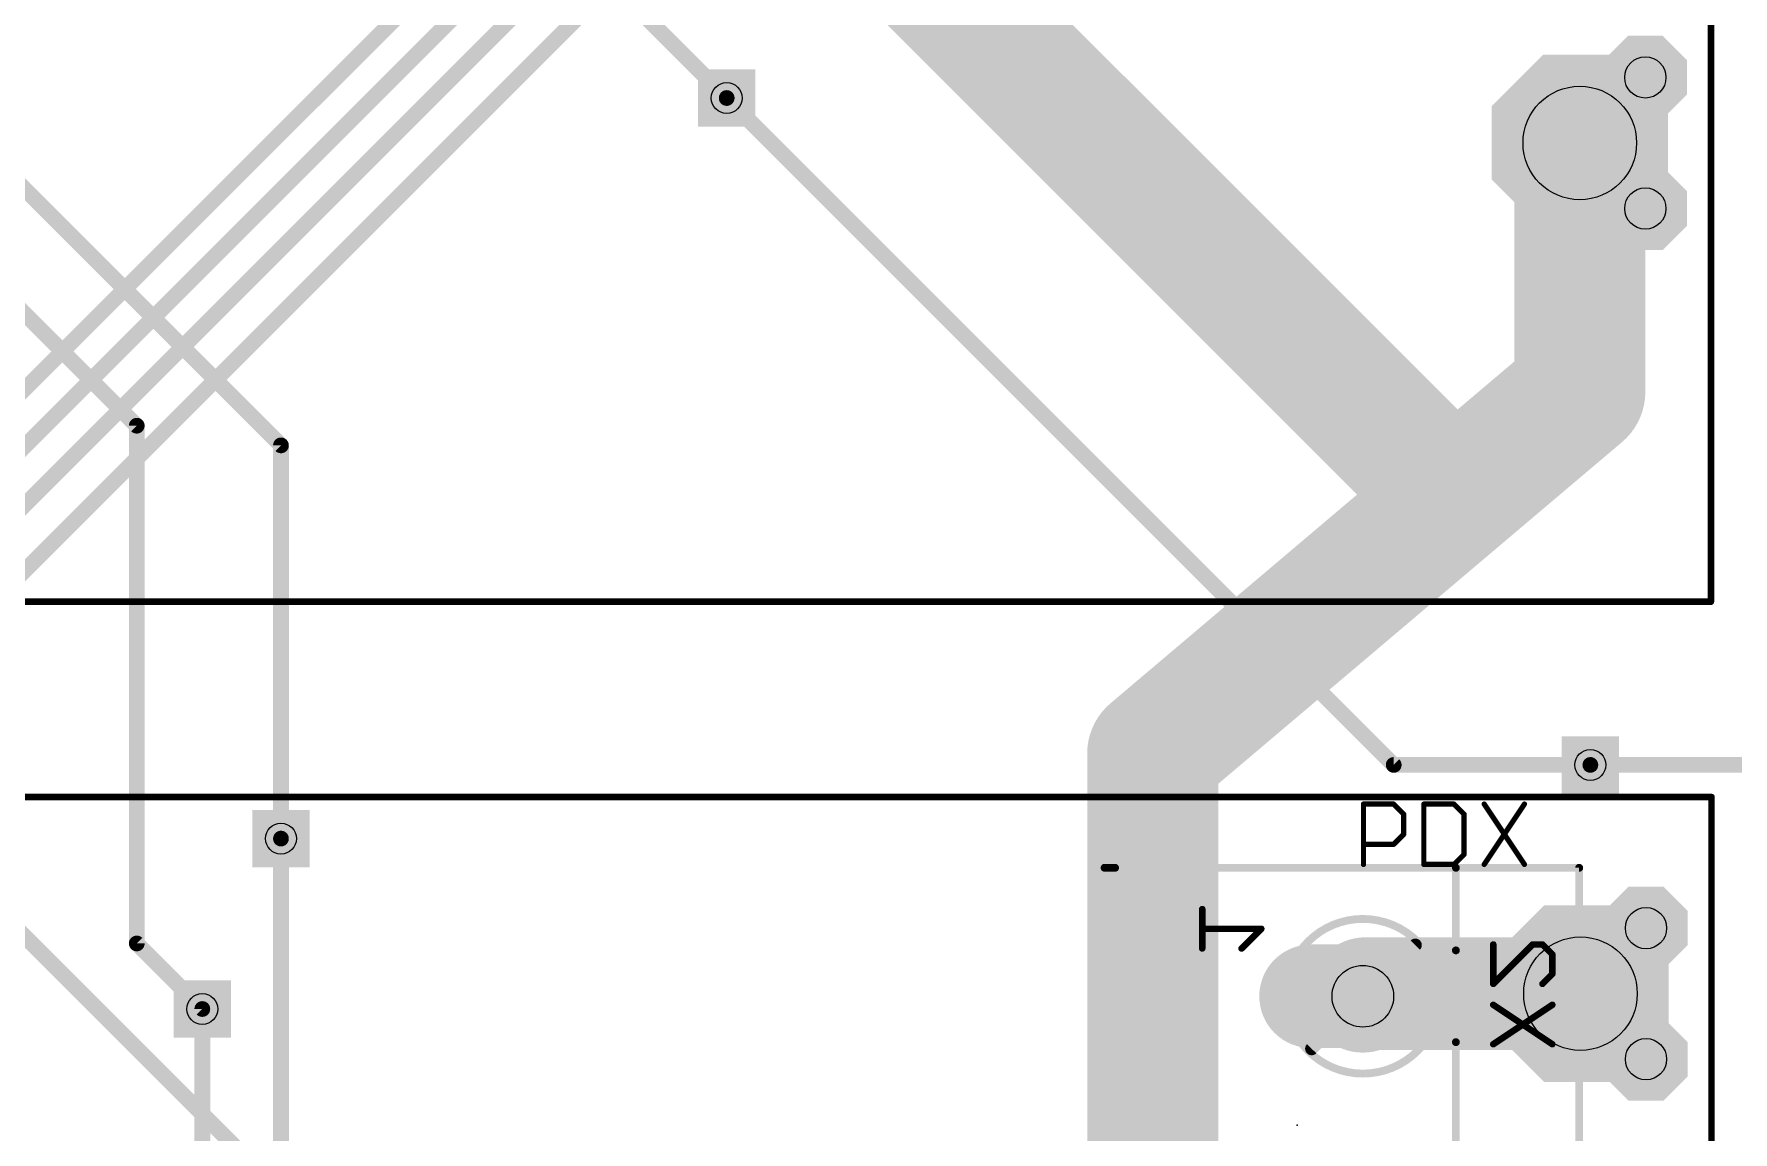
# Model space of a CAD drawing. Extents: x 4 to 288, y -28 to 191.
# Drawn here: x 170.09 to 203.01, y 92.36 to 113.64 of the extents above; entities that cross this region are included whole.
import ezdxf

# ---------------------------------------------------------------- set-up
doc = ezdxf.new("R2010")
doc.units = 0
doc.header["$MEASUREMENT"] = 0
doc.layers.get('0').update_dxf_attribs({"linetype": 'CONTINUOUS'})
for name, color, linetype in [('1', 22, 'CONTINUOUS'), ('16', 175, 'CONTINUOUS'), ('17', 82, 'CONTINUOUS'), ('18', 82, 'CONTINUOUS'), ('20', 7, 'CONTINUOUS'), ('21', 2, 'CONTINUOUS'), ('22', 3, 'CONTINUOUS'), ('24', 7, 'CONTINUOUS'), ('25', 2, 'CONTINUOUS'), ('26', 3, 'CONTINUOUS'), ('29', 253, 'CONTINUOUS'), ('30', 253, 'CONTINUOUS'), ('44', 253, 'CONTINUOUS'), ('52', 253, 'CONTINUOUS')]:
    doc.layers.add(name, color=color, linetype=linetype)

# ---------------------------------------------------------------- blocks, each defined once
blk = doc.blocks.new('OCTAGONP')
at = {"const_width": 0.5}
blk.add_lwpolyline([(-0.25, -0.1036), (-0.25, 0.1036), (-0.1036, 0.25), (0.1036, 0.25), (0.25, 0.1036), (0.25, -0.1036), (0.1036, -0.25), (-0.1036, -0.25), (-0.25, -0.1036), (-0.25, 0.1036)], dxfattribs=at)
blk = doc.blocks.new('LONGP100')
at = {"const_width": 1}
blk.add_lwpolyline([(-0.5, 0), (0.5, 0)], dxfattribs=at)
at = {"const_width": 0.5}
for points in [[(-0.5, 0.25, 1), (-0.5, -0.25)], [(0.5, -0.25, 1), (0.5, 0.25)]]:
    blk.add_lwpolyline(points, format="xyb", dxfattribs=at)
blk = doc.blocks.new('SQUAREV')
blk.add_solid([(-0.5, -0.5), (0.5, -0.5), (-0.5, 0.5), (0.5, 0.5)])

msp = doc.modelspace()

# ---------------------------------------------------------------- linework, layer by layer
at = {"layer": '1'}
for points, const_width in [([(163.1733, 139.065), (197.6044, 104.6339)], 2.54), ([(183.515, 112.395), (169.545, 126.365)], 0.3048), ([(149.333, 116.732), (176.53, 89.535)], 0.3048), ([(166.497, 114.046), (174.879, 105.664)], 0.3048), ([(200.044, 111.5238), (200.044, 106.699)], 2.54), ([(166.497, 111.633), (172.085, 106.045)], 0.3048), ([(200.044, 106.699), (197.6044, 104.6339)], 2.54), ([(172.085, 106.045), (172.085, 96.012)], 0.3048), ([(174.879, 105.664), (174.879, 98.044)], 0.3048), ([(197.6044, 104.6339), (191.77, 99.695)], 2.54), ([(191.77, 81.915), (191.77, 99.695)], 2.54), ([(218.4972, 99.4715), (200.2485, 99.4715)], 0.3048), ([(172.085, 96.012), (173.355, 94.742)], 0.3048)]:
    msp.add_lwpolyline(points, dxfattribs=dict(at, const_width=const_width))
for points, const_width in [([(200.679, 111.5238, 1), (199.4091, 111.5238)], 1.27), ([(183.4611, 112.3411, 1), (183.5689, 112.4489)], 0.1524), ([(200.4543, 106.2144, 1), (199.6338, 107.1837)], 1.27), ([(199.4091, 106.699, 1), (200.679, 106.699)], 1.27), ([(172.1612, 106.045, 1), (172.0088, 106.045)], 0.1524), ([(172.0311, 105.9911, 1), (172.1389, 106.0989)], 0.1524), ([(174.9552, 105.664, 1), (174.8028, 105.664)], 0.1524), ([(174.8251, 105.6101, 1), (174.9329, 105.7179)], 0.1524), ([(197.1942, 105.1186, 1), (198.0147, 104.1492)], 1.27), ([(197.1554, 104.1849, 1), (198.0535, 105.0829)], 1.27), ([(198.0147, 104.1492, 1), (197.1942, 105.1186)], 1.27), ([(192.405, 99.695, 1), (191.135, 99.695)], 1.27), ([(191.3597, 100.1797, 1), (192.1803, 99.2103)], 1.27), ([(200.2485, 99.5477, 1), (200.2485, 99.3953)], 0.1524), ([(174.8028, 98.044, 1), (174.9552, 98.044)], 0.1524), ([(172.1389, 96.0659, 1), (172.0311, 95.9581)], 0.1524), ([(172.0088, 96.012, 1), (172.1612, 96.012)], 0.1524), ([(173.3011, 94.6881, 1), (173.4089, 94.7959)], 0.1524)]:
    msp.add_lwpolyline(points, format="xyb", dxfattribs=dict(at, const_width=const_width))
at = {"layer": '16'}
for points, const_width in [([(167.64, 103.3733), (207.1417, 142.875)], 0.3048), ([(200.2386, 134.8336), (168.275, 102.87)], 0.3048), ([(185.0801, 121.92), (167.005, 103.8449)], 0.3048), ([(180.721, 114.046), (168.91, 102.235)], 0.3048), ([(196.4385, 99.4715), (183.515, 112.395)], 0.3048), ([(200.2485, 99.4715), (196.4385, 99.4715)], 0.3048), ([(174.879, 98.044), (174.879, 88.773)], 0.3048), ([(195.8905, 95.0392), (195.8404, 94.989)], 2.1844), ([(200.0568, 95.0392), (195.8905, 95.0392)], 2.1844), ([(173.355, 94.742), (173.355, 90.551)], 0.3048)]:
    msp.add_lwpolyline(points, dxfattribs=dict(at, const_width=const_width))
for points, const_width in [([(183.5689, 112.4489, 1), (183.4611, 112.3411)], 0.1524), ([(196.4385, 99.5477, 1), (196.4385, 99.3953)], 0.1524), ([(196.3846, 99.4176, 1), (196.4924, 99.5254)], 0.1524), ([(200.2485, 99.3953, 1), (200.2485, 99.5477)], 0.1524), ([(174.9552, 98.044, 1), (174.8028, 98.044)], 0.1524), ([(195.8905, 95.5853, 1), (195.8905, 94.4931)], 1.0922), ([(196.2767, 94.653, 1), (195.5044, 95.4253)], 1.0922), ([(200.0568, 94.4931, 1), (200.0568, 95.5853)], 1.0922), ([(195.4542, 95.3752, 1), (196.2265, 94.6029)], 1.0922), ([(173.4312, 94.742, 1), (173.2788, 94.742)], 0.1524)]:
    msp.add_lwpolyline(points, format="xyb", dxfattribs=dict(at, const_width=const_width))
at = {"layer": '20', "const_width": 0.0254}
msp.add_lwpolyline([(71.1264, 186.0347, 2.9429), (202.1142, 186.0347)], format="xyb", dxfattribs=at)
at = {"layer": '21', "const_width": 0.127}
for points in [[(202.5841, 102.6338), (202.5841, 130.5738)], [(164.484, 102.6338), (202.5841, 102.6338)], [(202.5968, 98.8492), (164.4968, 98.8492)], [(202.5968, 70.9092), (202.5968, 98.8492)]]:
    msp.add_lwpolyline(points, dxfattribs=at)
at = {"layer": '21', "const_width": 0.0635}
for points in [[(202.5523, 102.6338, 1), (202.6158, 102.6338)], [(202.5841, 102.602, 1), (202.5841, 102.6655)], [(202.6285, 98.8492, 1), (202.565, 98.8492)], [(202.5968, 98.8174, 1), (202.5968, 98.8809)]]:
    msp.add_lwpolyline(points, format="xyb", dxfattribs=at)
at = {"layer": '22'}
for points, const_width in [([(190.8364, 87.496), (190.8364, 97.478)], 0.1524), ([(191.0394, 97.478), (190.8364, 97.478)], 0.1524), ([(197.6433, 97.478), (191.0394, 97.478)], 0.1524), ([(191.0394, 97.478), (191.0394, 87.496)], 0.1524), ([(200.0314, 97.478), (197.6433, 97.478)], 0.1524), ([(197.6433, 97.478), (197.6433, 95.878)], 0.1524), ([(200.0314, 97.478), (200.0314, 87.496)], 0.1524), ([(192.7289, 95.9151), (192.7289, 96.6778)], 0.127), ([(193.8728, 96.2965), (192.7289, 96.2965)], 0.127), ([(193.4915, 95.9151), (193.8728, 96.2965)], 0.127), ([(197.6433, 94.1), (197.6433, 90.874)], 0.1524)]:
    msp.add_lwpolyline(points, dxfattribs=dict(at, const_width=const_width))
for points, const_width in [([(190.8364, 97.5161, 1), (190.8364, 97.4399)], 0.0762), ([(190.8744, 97.478, 1), (190.7983, 97.478)], 0.0762), ([(191.0394, 97.5161, 1), (191.0394, 97.4399)], 0.0762), ([(191.0774, 97.478, 1), (191.0013, 97.478)], 0.0762), ([(191.0394, 97.4399, 1), (191.0394, 97.5161)], 0.0762), ([(197.6433, 97.5161, 1), (197.6433, 97.4399)], 0.0762), ([(197.6814, 97.478, 1), (197.6053, 97.478)], 0.0762), ([(197.6433, 97.4399, 1), (197.6433, 97.5161)], 0.0762), ([(200.0694, 97.478, 1), (199.9933, 97.478)], 0.0762), ([(200.0314, 97.4399, 1), (200.0314, 97.5161)], 0.0762), ([(192.7606, 96.6778, 1), (192.6971, 96.6778)], 0.0635), ([(192.7289, 96.3282, 1), (192.7289, 96.2647)], 0.0635), ([(193.8953, 96.274, 1), (193.8504, 96.3189)], 0.0635), ([(193.8728, 96.2647, 1), (193.8728, 96.3282)], 0.0635), ([(192.6971, 95.9151, 1), (192.7606, 95.9151)], 0.0635), ([(193.469, 95.9376, 1), (193.514, 95.8927)], 0.0635), ([(197.6053, 95.878, 1), (197.6814, 95.878)], 0.0762), ([(192.3606, 94.481, 1), (192.3606, 95.497, 1), (192.3606, 94.481)], 0.1524), ([(197.6814, 94.1, 1), (197.6053, 94.1)], 0.0762)]:
    msp.add_lwpolyline(points, format="xyb", dxfattribs=dict(at, const_width=const_width))
at = {"layer": '24'}
msp.add_point((194.5704, 92.489), dxfattribs=at)
at = {"layer": '25', "const_width": 0.1016}
for points in [[(195.853, 97.5436), (195.853, 98.713)], [(195.853, 98.713), (196.4377, 98.713)], [(196.4377, 98.713), (196.6326, 98.5181)], [(197.0224, 98.713), (197.0224, 97.5436)], [(197.6071, 98.713), (197.0224, 98.713)], [(197.802, 98.5181), (197.6071, 98.713)], [(198.1918, 98.713), (198.9714, 97.5436)], [(198.9714, 98.713), (198.1918, 97.5436)], [(196.6326, 98.5181), (196.6326, 98.1283)], [(197.802, 97.7385), (197.802, 98.5181)], [(196.6326, 98.1283), (196.4377, 97.9334)], [(196.4377, 97.9334), (195.853, 97.9334)], [(197.6071, 97.5436), (197.802, 97.7385)], [(197.0224, 97.5436), (197.6071, 97.5436)]]:
    msp.add_lwpolyline(points, dxfattribs=at)
at = {"layer": '25', "const_width": 0.0508}
for points in [[(195.853, 98.7384, 1), (195.853, 98.6876)], [(195.8784, 98.713, 1), (195.8277, 98.713)], [(196.4557, 98.731, 1), (196.4198, 98.6951)], [(196.4377, 98.6876, 1), (196.4377, 98.7384)], [(197.0478, 98.713, 1), (196.997, 98.713)], [(197.0224, 98.7384, 1), (197.0224, 98.6876)], [(197.6251, 98.731, 1), (197.5892, 98.6951)], [(197.6071, 98.6876, 1), (197.6071, 98.7384)], [(198.213, 98.7271, 1), (198.1707, 98.6989)], [(198.9926, 98.6989, 1), (198.9503, 98.7271)], [(196.658, 98.5181, 1), (196.6072, 98.5181)], [(196.6147, 98.5002, 1), (196.6506, 98.5361)], [(197.8274, 98.5181, 1), (197.7766, 98.5181)], [(197.7841, 98.5002, 1), (197.82, 98.5361)], [(196.6072, 98.1283, 1), (196.658, 98.1283)], [(196.6506, 98.1104, 1), (196.6147, 98.1463)], [(195.853, 97.9588, 1), (195.853, 97.908)], [(196.4198, 97.9514, 1), (196.4557, 97.9155)], [(196.4377, 97.908, 1), (196.4377, 97.9588)], [(197.82, 97.7206, 1), (197.7841, 97.7565)], [(195.8277, 97.5436, 1), (195.8784, 97.5436)], [(197.0224, 97.569, 1), (197.0224, 97.5182)], [(196.997, 97.5436, 1), (197.0478, 97.5436)], [(197.5892, 97.5616, 1), (197.6251, 97.5257)], [(197.6071, 97.5182, 1), (197.6071, 97.569)], [(197.7766, 97.7385, 1), (197.8274, 97.7385)], [(198.1707, 97.5577, 1), (198.213, 97.5295)], [(198.9503, 97.5295, 1), (198.9926, 97.5577)]]:
    msp.add_lwpolyline(points, format="xyb", dxfattribs=at)
at = {"layer": '26', "const_width": 0.127}
for points in [[(198.3676, 95.992), (198.3676, 95.2293)], [(198.3676, 95.2293), (199.1303, 95.992)], [(199.1303, 95.992), (199.321, 95.992)], [(199.321, 95.992), (199.5116, 95.8013)], [(199.5116, 95.8013), (199.5116, 95.42)], [(199.5116, 95.42), (199.321, 95.2293)], [(199.5116, 94.0599), (198.3676, 94.8226)], [(199.5116, 94.8226), (198.3676, 94.0599)]]:
    msp.add_lwpolyline(points, dxfattribs=at)
at = {"layer": '26', "const_width": 0.0635}
for points in [[(198.3994, 95.992, 1), (198.3359, 95.992)], [(199.1303, 96.0237, 1), (199.1303, 95.9602)], [(199.1528, 95.9695, 1), (199.1078, 96.0144)], [(199.3434, 96.0144, 1), (199.2985, 95.9695)], [(199.321, 95.9602, 1), (199.321, 96.0237)], [(199.5434, 95.8013, 1), (199.4799, 95.8013)], [(199.4892, 95.7789, 1), (199.5341, 95.8238)], [(199.5341, 95.3975, 1), (199.4892, 95.4424)], [(198.3452, 95.2518, 1), (198.3901, 95.2069)], [(198.3359, 95.2293, 1), (198.3994, 95.2293)], [(199.2985, 95.2518, 1), (199.3434, 95.2069)], [(199.4799, 95.42, 1), (199.5434, 95.42)], [(198.3853, 94.849, 1), (198.35, 94.7962)], [(199.5292, 94.7962, 1), (199.494, 94.849)], [(198.35, 94.0863, 1), (198.3853, 94.0335)], [(199.494, 94.0335, 1), (199.5292, 94.0863)]]:
    msp.add_lwpolyline(points, format="xyb", dxfattribs=at)
at = {"layer": '44'}
for centre, radius in [((201.3141, 112.7938), 0.4), ((183.515, 112.395), 0.3), ((200.044, 111.5238), 1.1), ((201.3141, 110.2538), 0.4), ((200.2485, 99.4715), 0.3), ((174.879, 98.044), 0.3), ((201.3268, 96.3092), 0.4), ((200.0568, 95.0392), 1.1), ((195.8404, 94.989), 0.5969), ((173.355, 94.742), 0.3), ((201.3268, 93.7692), 0.4)]:
    msp.add_circle(centre, radius, dxfattribs=at)
at = {"layer": '52'}
for points, const_width in [([(195.8404, 93.4904, 1), (195.8404, 96.4876, 1), (195.8404, 93.4904)], 0.1524), ([(196.9013, 95.9351, 1), (196.8114, 96.0249)], 0.127), ([(197.6814, 95.878, 1), (197.6053, 95.878)], 0.0762), ([(194.8044, 94.0179, 1), (194.8943, 93.9281)], 0.127), ([(197.6053, 94.1, 1), (197.6814, 94.1)], 0.0762)]:
    msp.add_lwpolyline(points, format="xyb", dxfattribs=dict(at, const_width=const_width))
for points, const_width in [([(196.8564, 95.98), (194.8494, 93.973)], 0.254), ([(197.6433, 95.878), (197.6433, 94.1)], 0.1524)]:
    msp.add_lwpolyline(points, dxfattribs=dict(at, const_width=const_width))

# ---------------------------------------------------------------- block references
at = {"layer": '17', "rotation": 180}
for name, p, xscale, yscale in [('OCTAGONP', (201.3141, 112.7938), 1.4096, 1.4096), ('OCTAGONP', (201.3141, 112.7938), 1.4096, 1.4096), ('OCTAGONP', (200.044, 111.5238), 3.216, 3.216), ('OCTAGONP', (200.044, 111.5238), 3.216, 3.216), ('OCTAGONP', (201.3141, 110.2538), 1.4096, 1.4096), ('OCTAGONP', (201.3141, 110.2538), 1.4096, 1.4096), ('OCTAGONP', (201.3268, 96.3092), 1.4096, 1.4096), ('OCTAGONP', (201.3268, 96.3092), 1.4096, 1.4096), ('OCTAGONP', (200.0568, 95.0392), 3.216, 3.216), ('OCTAGONP', (200.0568, 95.0392), 3.216, 3.216), ('LONGP100', (195.8404, 94.989), 1.8034, 1.8034), ('LONGP100', (195.8404, 94.989), 1.8034, 1.8034), ('OCTAGONP', (201.3268, 93.7692), 1.4096, 1.4096), ('OCTAGONP', (201.3268, 93.7692), 1.4096, 1.4096)]:
    msp.add_blockref(name, p, dxfattribs=dict(at, xscale=xscale, yscale=yscale))
at = {"layer": '18', "xscale": 1.108, "yscale": 1.108}
for p in [(183.515, 112.395), (183.515, 112.395), (200.2485, 99.4715), (200.2485, 99.4715), (174.879, 98.044), (174.879, 98.044), (173.355, 94.742), (173.355, 94.742)]:
    msp.add_blockref('SQUAREV', p, dxfattribs=at)
at = {"layer": '29', "rotation": 180}
for name, p, xscale, yscale in [('OCTAGONP', (201.3141, 112.7938), 1.6128, 1.6128), ('OCTAGONP', (200.044, 111.5238), 3.4192, 3.4192), ('OCTAGONP', (201.3141, 110.2538), 1.6128, 1.6128), ('OCTAGONP', (201.3268, 96.3092), 1.6128, 1.6128), ('OCTAGONP', (200.0568, 95.0392), 3.4192, 3.4192), ('LONGP100', (195.8404, 94.989), 2.0066, 2.0066), ('OCTAGONP', (201.3268, 93.7692), 1.6128, 1.6128)]:
    msp.add_blockref(name, p, dxfattribs=dict(at, xscale=xscale, yscale=yscale))
at = {"layer": '30', "rotation": 180}
for name, p, xscale, yscale in [('OCTAGONP', (201.3141, 112.7938), 1.6128, 1.6128), ('OCTAGONP', (200.044, 111.5238), 3.4192, 3.4192), ('OCTAGONP', (201.3141, 110.2538), 1.6128, 1.6128), ('OCTAGONP', (201.3268, 96.3092), 1.6128, 1.6128), ('OCTAGONP', (200.0568, 95.0392), 3.4192, 3.4192), ('LONGP100', (195.8404, 94.989), 2.0066, 2.0066), ('OCTAGONP', (201.3268, 93.7692), 1.6128, 1.6128)]:
    msp.add_blockref(name, p, dxfattribs=dict(at, xscale=xscale, yscale=yscale))

doc.saveas('drawing.dxf')
